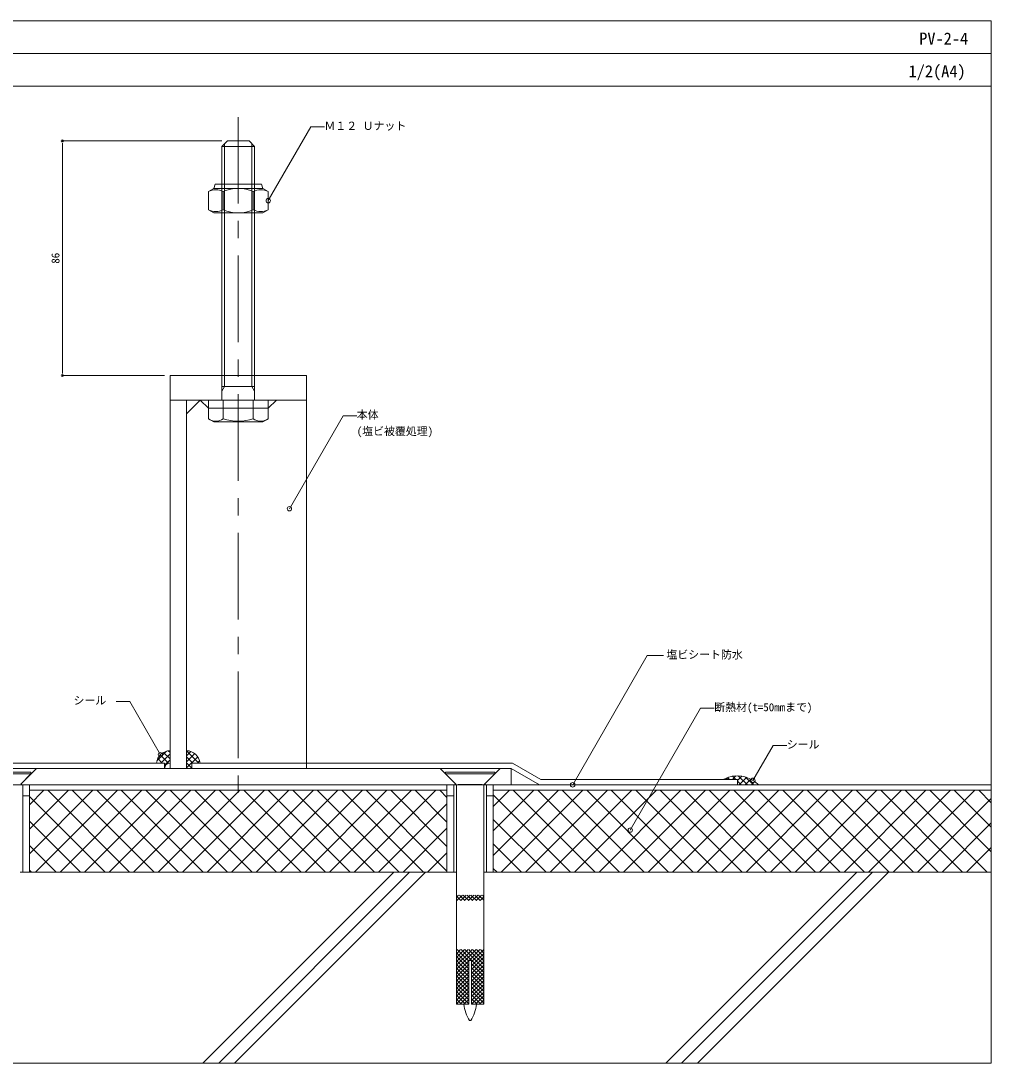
# Model space of a CAD drawing. Units: millimetres, scale not verified. Extents: x -276 to 276, y -191 to 191.
# Drawn here: x -79.7 to 276, y -191 to 191 of the extents above; entities that cross this region are included whole.
import ezdxf
from ezdxf.enums import TextEntityAlignment as Align

# ---------------------------------------------------------------- set-up
doc = ezdxf.new("R2010")
doc.units = ezdxf.units.MM
doc.header["$LTSCALE"] = 0.5
doc.linetypes.add('USER1', pattern=[101.6, 63.5, -12.7, 12.7, -12.7])
for name, color, linetype, lineweight in [('0-0_0', 7, 'Continuous', 18), ('0-1_WAKU', 7, 'Continuous', 18), ('0-3_KUTAI', 3, 'Continuous', 18), ('0-4_BOUSUI', 1, 'Continuous', 18), ('0-5_MOJI', 7, 'Continuous', 18), ('0-6_HATCH', 9, 'Continuous', 18), ('0-7_sunpo', 7, 'Continuous', 18), ('0-8_KANAMONO_SCREW', 4, 'Continuous', 18), ('0-9_kijun', 1, 'USER1', 18), ('0-A_kanamono2', 3, 'Continuous', 18), ('0-B_pv', 4, 'Continuous', 18), ('0-C_dannnetu', 6, 'Continuous', 18), ('0-D_BUHIN', 2, 'Continuous', 18)]:
    doc.layers.add(name, color=color, linetype=linetype, lineweight=lineweight)
doc.styles.add('ＭＳ ゴシック', font='')
doc.styles.get('ＭＳ ゴシック').set_extended_font_data('MS Gothic')

# ---------------------------------------------------------------- blocks, each defined once
blk = doc.blocks.new('_Dot')
at = {"layer": '0-0_0'}
for p, q in [((-0.5, 0), (-1, 0)), ((0.25, 0), (-0.25, 0))]:
    blk.add_line(p, q, dxfattribs=at)
blk.add_circle((0, 0), 0.25, dxfattribs=at)

msp = doc.modelspace()

# ---------------------------------------------------------------- linework, layer by layer
at = {"layer": '0-0_0'}
msp.add_line((-275.9848, 179.0206), (276.0152, 179.0206), dxfattribs=at)
at = {"layer": '0-1_WAKU'}
for points in [[(-275.9848, -190.9794), (276.0152, -190.9794), (276.0152, 191.0206), (-275.9848, 191.0206)], [(276.0152, 167.0206), (-275.9848, 167.0206), (-275.9848, 191.0206), (276.0152, 191.0206)]]:
    msp.add_lwpolyline(points, close=True, dxfattribs=at)
at = {"layer": '0-3_KUTAI'}
for p, q in [((-79.9848, -120.9794), (80.0152, -120.9794)), ((90.0152, -120.9794), (276.0152, -120.9794))]:
    msp.add_line(p, q, dxfattribs=at)
at = {"layer": '0-4_BOUSUI'}
for p, q in [((-26.9848, -82.9794), (-26.9848, -80.9794)), ((-16.9848, -80.9794), (-16.9848, -82.9794)), ((183.0152, -86.9794), (183.0152, -88.9794)), ((-275.9848, -88.9794), (276.0152, -88.9794))]:
    msp.add_line(p, q, dxfattribs=at)
for points in [[(-26.9848, -80.9794), (-100.5207, -80.9794), (-110.913, -86.9794), (-176.9848, -86.9794)], [(-26.9848, -82.9794), (-99.9848, -82.9794), (-110.3771, -88.9794), (-176.9848, -88.9794)], [(-16.9848, -80.9794), (100.5511, -80.9794), (110.9434, -86.9794), (183.0152, -86.9794)], [(-16.9848, -82.9794), (100.0152, -82.9794), (110.4075, -88.9794), (183.0152, -88.9794)]]:
    msp.add_lwpolyline(points, dxfattribs=at)
for centre, radius, start, end in [((-24.9848, -81.4794), 5, 90, 174.26083), ((-18.9848, -81.4794), 5, 5.73917, 90), ((182.9316, -96.3495), 10.6894, 43.58816, 118.76854)]:
    msp.add_arc(centre, radius, start, end, dxfattribs=at)
at = {"layer": '0-5_MOJI'}
for p, q in [((10.9848, 125.1206), (26.6121, 152.1878)), ((26.6121, 152.1878), (31.6121, 152.1878)), ((18.7867, 12.2196), (38.4547, 46.2857)), ((38.4547, 46.2857), (43.4547, 46.2857)), ((122.6028, -88.9794), (149.9569, -41.6008)), ((155.9569, -41.6008), (149.9569, -41.6008)), ((143.7051, -105.5757), (169.5065, -60.8863)), ((169.5065, -60.8863), (174.5065, -60.8863)), ((188.6956, -87.3295), (196.0675, -74.561)), ((196.0675, -74.561), (201.0675, -74.561))]:
    msp.add_line(p, q, dxfattribs=at)
msp.add_lwpolyline([(-28.5204, -77.9439), (-39.7937, -58.4179), (-44.7937, -58.4179)], dxfattribs=at)
for centre in [(10.9848, 125.1206), (18.7867, 12.2196), (-28.5204, -77.9439), (188.6956, -87.3295), (122.6028, -88.9794), (143.7051, -105.5757)]:
    msp.add_circle(centre, 0.8, dxfattribs=at)
at = {"layer": '0-6_HATCH'}
for p, q in [((-29.8063, -80.1554), (-26.3089, -76.6579)), ((-27.9117, -80.9794), (-29.519, -79.3721)), ((-25.577, -81.0691), (-28.6101, -78.036)), ((-28.3853, -80.9794), (-24.9848, -77.5789)), ((-24.9848, -79.4162), (-27.3349, -77.0661)), ((-26.9848, -81.824), (-24.9848, -79.824)), ((-24.9848, -77.1711), (-25.6342, -76.5218)), ((-18.9848, -78.3141), (-17.4065, -76.7358)), ((-18.9848, -80.5592), (-15.9402, -77.5145)), ((-18.9848, -82.8043), (-14.8501, -78.6696)), ((-16.6864, -80.9794), (-18.9848, -78.681)), ((-14.4413, -80.9794), (-18.9411, -76.4796)), ((-14.9149, -80.9794), (-14.1483, -80.2128)), ((-26.7844, -82.1068), (-26.9848, -81.9063)), ((-16.9848, -82.9261), (-18.9848, -80.9261)), ((177.899, -86.9794), (177.8596, -86.94)), ((178.8958, -86.9794), (179.7219, -86.1533)), ((180.144, -86.9794), (179.4185, -86.2539)), ((181.1408, -86.9794), (182.4493, -85.6709)), ((182.3891, -86.9794), (181.2094, -85.7997)), ((183.0152, -87.3502), (184.5778, -85.7876)), ((184.3891, -88.9794), (183.0152, -87.6055)), ((186.6342, -88.9794), (183.3219, -85.6672)), ((183.631, -88.9794), (186.3791, -86.2313)), ((185.876, -88.9794), (187.9462, -86.9093)), ((188.8792, -88.9794), (186.0139, -86.1141)), ((188.1211, -88.9794), (189.3208, -87.7797)), ((-76.4848, -96.2484), (-71.2159, -90.9794)), ((-76.4848, -105.2286), (-62.2356, -90.9794)), ((-76.4848, -114.2089), (-53.2554, -90.9794)), ((-74.2751, -120.9794), (-44.2751, -90.9794)), ((-39.8082, -120.9794), (-69.8082, -90.9794)), ((-65.2949, -120.9794), (-35.2949, -90.9794)), ((-30.8279, -120.9794), (-60.8279, -90.9794)), ((-56.3146, -120.9794), (-26.3146, -90.9794)), ((-21.8477, -120.9794), (-51.8477, -90.9794)), ((-47.3343, -120.9794), (-17.3343, -90.9794)), ((-12.8674, -120.9794), (-42.8674, -90.9794)), ((-38.3541, -120.9794), (-8.3541, -90.9794)), ((-3.8872, -120.9794), (-33.8872, -90.9794)), ((-29.3738, -120.9794), (0.6262, -90.9794)), ((5.0931, -120.9794), (-24.9069, -90.9794)), ((-20.3936, -120.9794), (9.6064, -90.9794)), ((14.0733, -120.9794), (-15.9267, -90.9794)), ((-11.4133, -120.9794), (18.5867, -90.9794)), ((23.0536, -120.9794), (-6.9464, -90.9794)), ((-2.4331, -120.9794), (27.5669, -90.9794)), ((32.0339, -120.9794), (2.0339, -90.9794)), ((6.5472, -120.9794), (36.5472, -90.9794)), ((41.0141, -120.9794), (11.0141, -90.9794)), ((15.5274, -120.9794), (45.5274, -90.9794)), ((49.9944, -120.9794), (19.9944, -90.9794)), ((24.5077, -120.9794), (54.5077, -90.9794)), ((58.9746, -120.9794), (28.9746, -90.9794)), ((33.488, -120.9794), (63.488, -90.9794)), ((67.9549, -120.9794), (37.9549, -90.9794)), ((42.4682, -120.9794), (72.4682, -90.9794)), ((76.5152, -120.5595), (46.9351, -90.9794)), ((76.5152, -111.5792), (55.9154, -90.9794)), ((76.5152, -102.599), (64.8956, -90.9794)), ((76.5152, -93.6187), (73.8759, -90.9794)), ((93.5152, -96.8732), (99.409, -90.9794)), ((93.5152, -105.8535), (108.3892, -90.9794)), ((93.5152, -114.8338), (117.3695, -90.9794)), ((96.3498, -120.9794), (126.3498, -90.9794)), ((130.8167, -120.9794), (100.8167, -90.9794)), ((105.33, -120.9794), (135.33, -90.9794)), ((139.7969, -120.9794), (109.7969, -90.9794)), ((114.3103, -120.9794), (144.3103, -90.9794)), ((148.7772, -120.9794), (118.7772, -90.9794)), ((123.2905, -120.9794), (153.2905, -90.9794)), ((157.7574, -120.9794), (127.7574, -90.9794)), ((132.2708, -120.9794), (162.2708, -90.9794)), ((166.7377, -120.9794), (136.7377, -90.9794)), ((141.251, -120.9794), (171.251, -90.9794)), ((175.718, -120.9794), (145.718, -90.9794)), ((150.2313, -120.9794), (180.2313, -90.9794)), ((184.6982, -120.9794), (154.6982, -90.9794)), ((159.2115, -120.9794), (189.2115, -90.9794)), ((193.6785, -120.9794), (163.6785, -90.9794)), ((168.1918, -120.9794), (198.1918, -90.9794)), ((202.6587, -120.9794), (172.6587, -90.9794)), ((177.1721, -120.9794), (207.1721, -90.9794)), ((211.639, -120.9794), (181.639, -90.9794)), ((186.1523, -120.9794), (216.1523, -90.9794)), ((190.3662, -88.9794), (190.5224, -88.8232)), ((220.6192, -120.9794), (190.6192, -90.9794)), ((195.1326, -120.9794), (225.1326, -90.9794)), ((229.5995, -120.9794), (199.5995, -90.9794)), ((204.1128, -120.9794), (234.1128, -90.9794)), ((238.5797, -120.9794), (208.5797, -90.9794)), ((213.0931, -120.9794), (243.0931, -90.9794)), ((247.56, -120.9794), (217.56, -90.9794)), ((222.0733, -120.9794), (252.0733, -90.9794)), ((256.5403, -120.9794), (226.5403, -90.9794)), ((231.0536, -120.9794), (261.0536, -90.9794)), ((265.5205, -120.9794), (235.5205, -90.9794)), ((240.0339, -120.9794), (270.0339, -90.9794)), ((274.5008, -120.9794), (244.5008, -90.9794)), ((276.0152, -113.5136), (253.481, -90.9794)), ((276.0152, -104.5333), (262.4613, -90.9794)), ((276.0152, -95.5531), (271.4415, -90.9794)), ((-48.7885, -120.9794), (-76.4848, -93.2831)), ((121.8364, -120.9794), (93.5152, -92.6582)), ((249.0141, -120.9794), (276.0152, -93.9784)), ((51.4485, -120.9794), (76.5152, -95.9127)), ((-57.7687, -120.9794), (-76.4848, -102.2633)), ((112.8562, -120.9794), (93.5152, -101.6385)), ((257.9944, -120.9794), (276.0152, -102.9586)), ((60.4287, -120.9794), (76.5152, -104.893)), ((103.8759, -120.9794), (93.5152, -110.6187)), ((-66.749, -120.9794), (-76.4848, -111.2436)), ((69.409, -120.9794), (76.5152, -113.8732)), ((266.9746, -120.9794), (276.0152, -111.9389)), ((-75.7292, -120.9794), (-76.4848, -120.2238)), ((-12.9619, -190.9794), (57.0381, -120.9794)), ((-7.1619, -190.9794), (62.8381, -120.9794)), ((-1.3619, -190.9794), (68.6381, -120.9794)), ((94.8956, -120.9794), (93.5152, -119.599)), ((156.7438, -190.9794), (226.7438, -120.9794)), ((162.5438, -190.9794), (232.5438, -120.9794)), ((168.3438, -190.9794), (238.3438, -120.9794)), ((275.9549, -120.9794), (276.0152, -120.9191))]:
    msp.add_line(p, q, dxfattribs=at)
at = {"layer": '0-7_sunpo'}
for p, q in [((-5.9848, 147.0206), (-64.4539, 147.0206)), ((-64.4539, 62.6206), (-64.4539, 145.4206)), ((-26.9848, 61.0206), (-64.4539, 61.0206))]:
    msp.add_line(p, q, dxfattribs=at)
at = {"layer": '0-8_KANAMONO_SCREW'}
for p, q in [((9.0152, 129.6206), (8.5152, 131.1206)), ((-5.4696, 128.4834), (-5.4696, 121.7577)), ((5.5, 128.4834), (5.5, 121.7577)), ((-75.9848, -84.3794), (-93.9848, -84.3794)), ((-93.9848, -84.9794), (-75.9848, -84.9794)), ((-79.6919, -88.6865), (-75.9848, -84.9794)), ((-75.9848, -84.3794), (-75.9848, -84.9794)), ((94.0152, -84.3794), (76.0152, -84.3794)), ((76.0152, -84.3794), (76.0152, -84.9794)), ((79.7223, -88.6865), (76.0152, -84.9794)), ((76.0152, -84.9794), (94.0152, -84.9794)), ((90.3081, -88.6865), (94.0152, -84.9794)), ((94.0152, -84.3794), (94.0152, -84.9794)), ((80.0152, -169.3794), (80.0152, -89.3936)), ((80.6355, -88.8794), (89.3948, -88.8794)), ((90.0152, -89.3936), (90.0152, -169.3794)), ((80.0152, -130.1117), (80.7475, -129.3794)), ((80.0152, -129.743), (81.6516, -131.3794)), ((80.1617, -131.3794), (82.1617, -129.3794)), ((81.0658, -129.3794), (83.0658, -131.3794)), ((81.5759, -131.3794), (83.5759, -129.3794)), ((82.48, -129.3794), (84.48, -131.3794)), ((82.9901, -131.3794), (84.9901, -129.3794)), ((85.3084, -129.3794), (87.3084, -131.3794)), ((85.8186, -131.3794), (87.8186, -129.3794)), ((86.7226, -129.3794), (88.7226, -131.3794)), ((87.2328, -131.3794), (89.2328, -129.3794)), ((88.1369, -129.3794), (90.0152, -131.2578)), ((89.5511, -129.3794), (90.0152, -129.8435)), ((80.0152, -131.1572), (80.2374, -131.3794)), ((88.647, -131.3794), (90.0152, -130.0112)), ((84.3458, -149.3794), (80.0152, -153.7101)), ((82.9316, -149.3794), (80.0152, -152.2959)), ((81.5174, -149.3794), (80.0152, -150.8817)), ((80.1032, -149.3794), (80.0152, -149.4675)), ((80.0152, -150.537), (84.5152, -155.037)), ((80.0152, -151.9512), (84.5152, -156.4512)), ((80.2718, -149.3794), (84.5152, -153.6228)), ((88.5885, -149.3794), (85.0152, -152.9527)), ((90.0027, -149.3794), (85.5152, -153.867)), ((90.0152, -150.7812), (85.5152, -155.2812)), ((90.0152, -152.1954), (85.5152, -156.6954)), ((85.9287, -149.3794), (90.0152, -153.4659)), ((87.3429, -149.3794), (90.0152, -152.0517)), ((88.7571, -149.3794), (90.0152, -150.6375)), ((80.0152, -153.3654), (84.5152, -157.8654)), ((84.5152, -153.4527), (80.0152, -157.9527)), ((80.0152, -154.7796), (84.5152, -159.2796)), ((84.5152, -154.867), (80.0152, -159.367)), ((80.0152, -156.1939), (84.5152, -160.6939)), ((84.5152, -156.2812), (80.0152, -160.7812)), ((84.5152, -153.3794), (84.5152, -169.3794)), ((84.5152, -153.3794), (85.5152, -153.3794)), ((85.0152, -152.9527), (84.5885, -153.3794)), ((85.5152, -153.3794), (85.5152, -169.3794)), ((90.0152, -153.6096), (85.5152, -158.1096)), ((85.5152, -154.6228), (90.0152, -159.1228)), ((90.0152, -155.0238), (85.5152, -159.5238)), ((85.5152, -156.037), (90.0152, -160.537)), ((90.0152, -156.438), (85.5152, -160.938)), ((80.0152, -157.6081), (84.5152, -162.1081)), ((84.5152, -157.6954), (80.0152, -162.1954)), ((80.0152, -159.0223), (84.5152, -163.5223)), ((84.5152, -159.1096), (80.0152, -163.6096)), ((80.0152, -160.4365), (84.5152, -164.9365)), ((85.5152, -157.4512), (90.0152, -161.9512)), ((90.0152, -157.8522), (85.5152, -162.3522)), ((85.5152, -158.8654), (90.0152, -163.3654)), ((90.0152, -159.2665), (85.5152, -163.7665)), ((85.5152, -160.2796), (90.0152, -164.7796)), ((84.5152, -160.5238), (80.0152, -165.0238)), ((80.0152, -161.8507), (84.5152, -166.3507)), ((84.5152, -161.938), (80.0152, -166.438)), ((80.0152, -163.2649), (84.5152, -167.7649)), ((84.5152, -163.3522), (80.0152, -167.8522)), ((90.0152, -160.6807), (85.5152, -165.1807)), ((85.5152, -161.6939), (90.0152, -166.1939)), ((90.0152, -162.0949), (85.5152, -166.5949)), ((85.5152, -163.1081), (90.0152, -167.6081)), ((90.0152, -163.5091), (85.5152, -168.0091)), ((80.0152, -164.6791), (84.5152, -169.1791)), ((84.5152, -164.7665), (80.0152, -169.2665)), ((80.0152, -166.0934), (83.3013, -169.3794)), ((80.0152, -167.5076), (81.887, -169.3794)), ((84.5152, -166.1807), (81.3164, -169.3794)), ((84.5152, -167.5949), (82.7306, -169.3794)), ((85.5152, -164.5223), (90.0152, -169.0223)), ((85.5152, -165.9365), (88.9581, -169.3794)), ((85.5152, -167.3507), (87.5439, -169.3794)), ((90.0152, -164.9233), (85.559, -169.3794)), ((90.0152, -166.3375), (86.9733, -169.3794)), ((90.0152, -167.7517), (88.3875, -169.3794)), ((80.0152, -168.9218), (80.4728, -169.3794)), ((84.5152, -169.3794), (80.0152, -169.3794)), ((84.5152, -169.0091), (84.1448, -169.3794)), ((85.5152, -168.7649), (86.1297, -169.3794)), ((90.0152, -169.3794), (85.5152, -169.3794)), ((90.0152, -169.1659), (89.8017, -169.3794))]:
    msp.add_line(p, q, dxfattribs=at)
for points in [[(-8.9848, 129.6206), (-8.4848, 131.1206), (8.5152, 131.1206)], [(83.8942, -129.3794), (85.0152, -130.5004), (85.8942, -131.3794)], [(84.4043, -131.3794), (85.0152, -130.7686), (86.4043, -129.3794)], [(87.1743, -149.3794), (85.0152, -151.5385), (80.0152, -156.5385)], [(85.7601, -149.3794), (85.0152, -150.1243), (80.0152, -155.1243)], [(81.686, -149.3794), (85.0152, -152.7086), (90.0152, -157.7086)], [(83.1002, -149.3794), (85.0152, -151.2944), (90.0152, -156.2944)], [(84.5145, -149.3794), (85.0152, -149.8802), (90.0152, -154.8802)], [(84.7652, -175.3794), (85.0152, -175.3794), (85.2652, -175.3794)]]:
    msp.add_lwpolyline(points, dxfattribs=at)
msp.add_lwpolyline([(-10.9545, 128.4834), (-8.9848, 129.6206), (9.0152, 129.6206), (10.9848, 128.4834), (10.9848, 121.7577), (9.0152, 120.6206), (-8.9848, 120.6206), (-10.9545, 121.7577)], close=True, dxfattribs=at)
for centre, radius, start, end in [((-8.2121, 122.9003), 6.2202, 63.83959, 116.16041), ((0.0152, 115.8248), 13.7957, 66.5734, 113.4266), ((8.2424, 122.9003), 6.2202, 63.83959, 116.16041), ((-8.2121, 127.3408), 6.2202, 243.83959, 296.16041), ((0.0152, 134.4163), 13.7957, 246.5734, 293.4266), ((8.2424, 127.3408), 6.2202, 243.83959, 296.16041), ((79.0152, -89.3936), 1, 0, 45), ((91.0152, -89.3936), 1, 135, 180), ((98.5152, -167.1979), 16, 187.83645, 210.75352), ((71.5152, -167.1979), 16, 329.24648, 352.16355)]:
    msp.add_arc(centre, radius, start, end, dxfattribs=at)
at = {"layer": '0-9_kijun'}
msp.add_line((0.0152, 155.7754), (0.0152, -95.824), dxfattribs=at)
at = {"layer": '0-A_kanamono2'}
for p, q in [((-5.9848, 52.0206), (-5.9848, 61.0206)), ((-4.9848, 57.0206), (-4.9848, 61.0206)), ((5.0152, 57.0206), (5.0152, 61.0206)), ((6.0152, 52.0206), (6.0152, 61.0206)), ((-4.9848, 57.0206), (-5.9848, 55.2885)), ((-5.9848, 57.0206), (6.0152, 57.0206)), ((5.0152, 57.0206), (6.0152, 55.2885))]:
    msp.add_line(p, q, dxfattribs=at)
for points in [[(-73.9848, -82.9794), (-79.4848, -88.4794), (-79.4848, -88.9794)], [(74.0152, -82.9794), (79.5152, -88.4794), (79.5152, -88.9794)], [(96.0152, -82.9794), (90.5152, -88.4794), (90.5152, -88.9794)]]:
    msp.add_lwpolyline(points, dxfattribs=at)
at = {"layer": '0-B_pv'}
for p, q in [((-5.9848, 145.0206), (-3.9848, 147.0206)), ((-4.9848, 61.0206), (-4.9848, 146.0206)), ((-3.9848, 147.0206), (4.0152, 147.0206)), ((5.0152, 61.0206), (5.0152, 146.0206)), ((-5.9848, 61.0206), (-5.9848, 145.0206)), ((6.0152, 61.0206), (6.0152, 145.0206)), ((-24.9848, 52.0206), (-24.9848, -82.9794)), ((-18.9848, 52.0206), (-18.9848, -82.9794)), ((-10.9545, 52.0206), (10.9848, 52.0206)), ((-5.4696, 45.1577), (-5.4696, 52.0206)), ((5.5, 45.1577), (5.5, 52.0206)), ((10.9848, 45.1577), (10.9848, 52.0206)), ((10.9848, 49.0206), (13.9848, 52.0206)), ((25.0152, 52.0206), (25.0152, -82.9794)), ((-10.9545, 49.0206), (10.9848, 49.0206)), ((-8.9848, 44.0206), (9.0152, 44.0206)), ((9.0152, 44.0206), (10.9848, 45.1577))]:
    msp.add_line(p, q, dxfattribs=at)
for points in [[(-5.9848, 145.0206), (6.0152, 145.0206), (4.0152, 147.0206)], [(-18.9848, 47.0206), (-13.9848, 52.0206), (-10.9545, 49.0206)], [(-8.9848, 44.0206), (-10.9545, 45.1577), (-10.9545, 52.0206)]]:
    msp.add_lwpolyline(points, dxfattribs=at)
for points in [[(-24.9848, 52.0206), (25.0152, 52.0206), (25.0152, 61.0206), (-24.9848, 61.0206)], [(-99.9848, -82.9794), (100.0152, -82.9794), (100.0152, -88.9794), (-99.9848, -88.9794)]]:
    msp.add_lwpolyline(points, close=True, dxfattribs=at)
for centre, radius, start, end in [((-8.2121, 49.1653), 4.8561, 235.61575, 304.38425), ((0.0152, 62.4607), 18.1515, 252.41205, 287.58795), ((8.2424, 49.1653), 4.8561, 235.61575, 304.38425), ((-24.9848, -82.9794), 2, 90, 180)]:
    msp.add_arc(centre, radius, start, end, dxfattribs=at)
at = {"layer": '0-C_dannnetu'}
for p, q in [((-76.4848, -90.9794), (76.5152, -90.9794)), ((93.5152, -90.9794), (276.0152, -90.9794))]:
    msp.add_line(p, q, dxfattribs=at)
at = {"layer": '0-D_BUHIN'}
for p, q in [((-78.9848, -120.9794), (-78.9848, -88.9794)), ((-76.4848, -120.9794), (-76.4848, -88.9794)), ((76.5152, -120.9794), (76.5152, -88.9794)), ((79.0152, -120.9794), (79.0152, -88.9794)), ((91.0152, -120.9794), (91.0152, -88.9794)), ((93.5152, -92.4794), (93.5152, -88.9794)), ((93.5152, -120.9794), (93.5152, -88.9794)), ((-76.4848, -92.9794), (-78.9848, -92.9794)), ((76.5152, -92.9794), (79.0152, -92.9794)), ((93.5152, -92.9794), (91.0152, -92.9794))]:
    msp.add_line(p, q, dxfattribs=at)

# ---------------------------------------------------------------- block references
at = {"layer": '0-7_sunpo', "xscale": 1.6, "yscale": 1.6}
for p, rotation in [((-64.4539, 147.0206), 90), ((-64.4539, 61.0206), 270)]:
    msp.add_blockref('_Dot', p, dxfattribs=dict(at, rotation=rotation))

# ---------------------------------------------------------------- texts
at = {"layer": '0-1_WAKU', "style": 'ＭＳ ゴシック'}
for s, p in [('PV-2-4', (249.6243, 181.0206)), ('1/2(A4)', (245.7258, 169.0206))]:
    msp.add_text(s, height=4.399, dxfattribs=at).set_placement(p, align=Align.BOTTOM_LEFT)
at = {"layer": '0-5_MOJI', "style": 'ＭＳ ゴシック'}
for s, p in [('Ｍ１２ Ｕナット', (31.6121, 150.1878)), ('本体', (43.4547, 44.2857)), ('(塩ビ被覆処理)', (43.4547, 38.2857)), ('塩ビシート防水', (156.9569, -43.6008)), ('シール', (-60.3876, -60.4179)), ('断熱材(t=50mmまで)', (174.5065, -62.8863)), ('シール', (201.0675, -76.561))]:
    msp.add_text(s, height=2.933, dxfattribs=at).set_placement(p, align=Align.BOTTOM_LEFT)
at = {"layer": '0-7_sunpo', "style": 'ＭＳ ゴシック'}
msp.add_text('86', height=2.933, rotation=90, dxfattribs=at).set_placement((-64.6539, 102.0206), align=Align.BOTTOM_LEFT)

doc.saveas('drawing.dxf')
